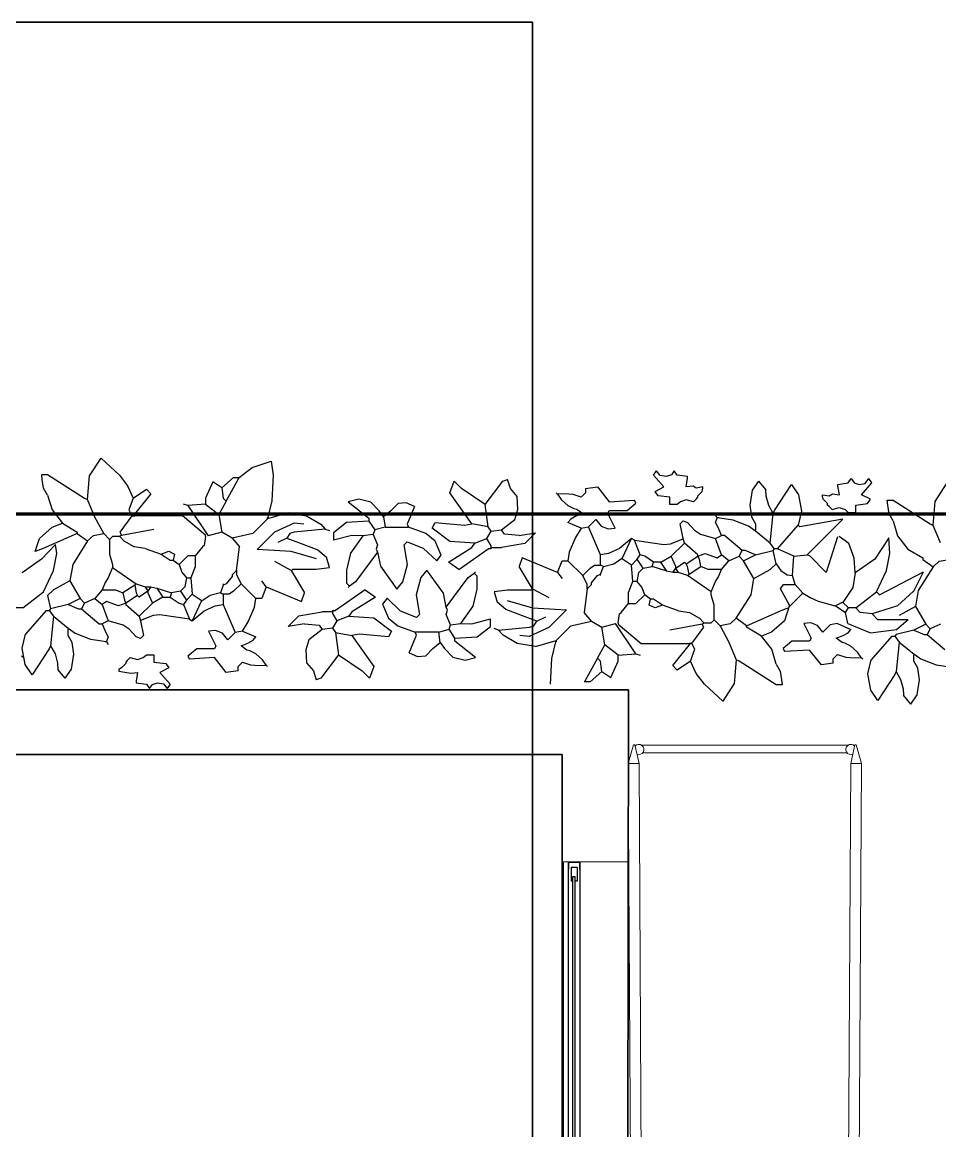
# Model space of a CAD drawing. Header units: inches. Extents: x 2013 to 15569, y -2551 to 2524.
# Drawn here: x 10575.2 to 10773.4, y 928.4 to 1167.9 of the extents above; entities that cross this region are included whole.
import ezdxf

# ---------------------------------------------------------------- set-up
doc = ezdxf.new("R2010")
doc.units = ezdxf.units.IN
doc.header["$MEASUREMENT"] = 0
for name, color, linetype, lineweight in [('A-FLOR-FTPT', 6, 'Continuous', 70), ('A-FLOR-PATT', 8, 'Continuous', 18), ('A-FURN', 8, 'Continuous', 18), ('A-GLAZ-FULL', 4, 'Continuous', 25), ('A-WALL-FULL', 7, 'Continuous', 35), ('costruzioni', 2, 'Continuous', 35)]:
    doc.layers.add(name, color=color, linetype=linetype, lineweight=lineweight)
doc.layers.add('VERDE_siepe', color=96, linetype='Continuous')

msp = doc.modelspace()

# ---------------------------------------------------------------- hatches: boundary and pattern name
at = {"layer": 'A-FLOR-PATT'}
msp.add_hatch(color=256, dxfattribs=at).paths.add_polyline_path([(10695.735, 984.835), (10695.485, 984.835), (10695.485, 986.252), (10693.36, 986.252), (10693.36, 984.835), (10693.11, 984.835), (10693.11, 986.502), (10695.735, 986.502)])

# ---------------------------------------------------------------- linework, layer by layer
at = {"layer": 'A-FLOR-FTPT'}
msp.add_line((11298.869, 1061.639), (10391.869, 1061.639), dxfattribs=at)
at = {"layer": 'A-FURN'}
for p, q in [((10709.013, 1011.718), (10753.628, 1011.718)), ((10709.293, 1010.102), (10753.348, 1010.102)), ((10706.133, 1007.766), (10708.446, 1007.766)), ((10756.508, 1007.766), (10754.195, 1007.766)), ((10692.11, 986.505), (10692.11, 786.505)), ((10692.11, 986.505), (10706.11, 986.505)), ((10706.11, 786.505), (10706.11, 986.505))]:
    msp.add_line(p, q, dxfattribs=at)
for points in [[(10707.754, 917.281), (10707.985, 917.281), (10708.907, 921.431), (10708.446, 1007.766), (10707.554, 1011.794), (10707.262, 1011.794), (10706.133, 1007.766), (10706.601, 921.431), (10707.754, 917.281)], [(10754.887, 917.281), (10754.656, 917.281), (10753.734, 921.431), (10754.195, 1007.766), (10755.087, 1011.794), (10755.379, 1011.794), (10756.508, 1007.766), (10756.04, 921.431), (10754.887, 917.281)]]:
    msp.add_lwpolyline(points, dxfattribs=at)
for centre, start, end in [((10708.436, 1010.786), 246.56193, 138.49568), ((10754.205, 1010.786), 41.50432, 293.43807)]:
    msp.add_arc(centre, 1.096, start, end, dxfattribs=at)
at = {"layer": 'A-GLAZ-FULL'}
for p, q in [((10693.11, 986.502), (10693.11, 788.171)), ((10693.11, 986.502), (10695.735, 986.502)), ((10695.089, 985.277), (10693.755, 985.277)), ((10693.755, 985.277), (10693.755, 982.361)), ((10695.089, 985.277), (10695.089, 982.361)), ((10695.735, 786.505), (10695.735, 986.502)), ((10694.172, 982.361), (10693.755, 982.361)), ((10694.172, 789.088), (10694.172, 983.354)), ((10694.172, 983.354), (10694.672, 983.354)), ((10694.672, 789.088), (10694.672, 983.354)), ((10695.089, 982.361), (10694.672, 982.361))]:
    msp.add_line(p, q, dxfattribs=at)
at = {"layer": 'A-WALL-FULL'}
for p, q in [((10706.15, 1023.698), (10391.869, 1023.698)), ((10705.869, 766.639), (10706.15, 1023.698)), ((10691.869, 1009.698), (10405.869, 1009.698)), ((10691.869, 766.639), (10691.869, 1009.698))]:
    msp.add_line(p, q, dxfattribs=at)
at = {"layer": 'costruzioni'}
for p, q in [((10685.43, 1167.888), (10549.418, 1167.888)), ((10685.43, 65.055), (10685.43, 1167.888))]:
    msp.add_line(p, q, dxfattribs=at)
at = {"layer": 'VERDE_siepe'}
for p, q in [((10589.74, 1069.876), (10592.229, 1073.712)), ((10592.229, 1073.712), (10596.183, 1070.03)), ((10624.887, 1071.717), (10628.987, 1073.098)), ((10628.987, 1073.098), (10629.426, 1070.03)), ((10622.104, 1069.569), (10624.887, 1071.717)), ((10711.592, 1070.054), (10712.23, 1071.01)), ((10713.037, 1069.968), (10712.23, 1071.01)), ((10716.056, 1071.01), (10715.434, 1070.082)), ((10716.695, 1070.054), (10716.056, 1071.01)), ((10579.414, 1070.174), (10580.69, 1070.174)), ((10579.489, 1069.109), (10579.414, 1070.174)), ((10579.782, 1067.268), (10579.489, 1069.109)), ((10580.69, 1070.174), (10588.662, 1065.072)), ((10589.3, 1064.753), (10589.74, 1069.876)), ((10596.183, 1070.03), (10597.941, 1067.728)), ((10616.407, 1068.58), (10614.812, 1065.072)), ((10618.32, 1067.304), (10616.407, 1068.58)), ((10618.32, 1067.304), (10620.872, 1069.537)), ((10619.277, 1064.434), (10622.104, 1069.569)), ((10620.872, 1069.537), (10622.147, 1069.537)), ((10629.426, 1070.03), (10629.134, 1064.506)), ((10667.583, 1066.227), (10668.54, 1068.778)), ((10670.134, 1067.183), (10668.54, 1068.778)), ((10675.237, 1063.675), (10679.064, 1068.778)), ((10679.064, 1068.778), (10680.02, 1069.097)), ((10680.658, 1067.183), (10680.02, 1069.097)), ((10713.824, 1067.502), (10711.592, 1070.054)), ((10714.345, 1069.74), (10713.037, 1069.968)), ((10715.434, 1070.082), (10714.345, 1069.74)), ((10718.927, 1069.735), (10716.695, 1070.054)), ((10718.608, 1067.502), (10718.927, 1069.415)), ((10718.927, 1069.415), (10718.927, 1069.735)), ((10734.234, 1068.778), (10732.922, 1066.772)), ((10734.234, 1068.778), (10735.829, 1066.865)), ((10737.743, 1062.4), (10741.386, 1068.03)), ((10741.386, 1068.03), (10742.892, 1065.802)), ((10751.429, 1068.042), (10753.661, 1068.361)), ((10751.429, 1067.723), (10751.429, 1068.042)), ((10753.661, 1068.361), (10754.299, 1069.317)), ((10754.299, 1069.317), (10754.921, 1068.39)), ((10754.921, 1068.39), (10756.011, 1068.047)), ((10756.011, 1068.047), (10757.319, 1068.275)), ((10756.531, 1065.809), (10758.763, 1068.361)), ((10757.319, 1068.275), (10758.126, 1069.317)), ((10758.763, 1068.361), (10758.126, 1069.317)), ((10772.415, 1064.319), (10774.905, 1068.155)), ((10580.689, 1065.71), (10579.782, 1067.268)), ((10580.689, 1065.71), (10581.646, 1062.52)), ((10597.941, 1067.728), (10599.186, 1065.072)), ((10599.186, 1065.072), (10602.056, 1066.985)), ((10603.013, 1066.029), (10599.186, 1061.245)), ((10602.056, 1066.985), (10603.013, 1066.029)), ((10618.32, 1067.304), (10618.639, 1065.072)), ((10672.367, 1059.53), (10667.583, 1066.227)), ((10675.237, 1063.675), (10670.134, 1067.183)), ((10682.148, 1065.416), (10680.658, 1067.183)), ((10690.863, 1065.908), (10690.544, 1066.227)), ((10692.341, 1066.029), (10690.863, 1065.908)), ((10690.863, 1065.908), (10691.638, 1064.802)), ((10694.215, 1065.845), (10692.341, 1066.029)), ((10695.965, 1065.27), (10694.215, 1065.845)), ((10696.922, 1066.227), (10695.965, 1065.27)), ((10696.922, 1067.183), (10699.474, 1067.502)), ((10696.922, 1067.183), (10696.922, 1066.227)), ((10699.474, 1067.502), (10702.025, 1064.313)), ((10711.911, 1066.545), (10713.824, 1067.502)), ((10712.549, 1065.588), (10711.911, 1066.545)), ((10720.119, 1067.685), (10718.608, 1067.502)), ((10720.811, 1067.242), (10720.119, 1067.685)), ((10722.252, 1067.521), (10720.811, 1067.242)), ((10721.16, 1065.588), (10722.116, 1066.545)), ((10722.116, 1066.545), (10722.252, 1067.202)), ((10722.252, 1067.202), (10722.252, 1067.521)), ((10732.922, 1066.772), (10732.377, 1063.576)), ((10735.918, 1065.517), (10735.829, 1066.865)), ((10742.892, 1065.802), (10743.545, 1062.263)), ((10748.103, 1065.509), (10748.103, 1065.828)), ((10748.103, 1065.828), (10749.544, 1065.549)), ((10749.544, 1065.549), (10750.236, 1065.993)), ((10750.236, 1065.993), (10751.747, 1065.809)), ((10751.747, 1065.809), (10751.429, 1067.723)), ((10758.445, 1064.852), (10756.531, 1065.809)), ((10588.662, 1065.072), (10589.3, 1064.753)), ((10590.911, 1060.978), (10589.3, 1064.753)), ((10599.186, 1065.072), (10598.229, 1062.52)), ((10610.985, 1063.477), (10610.028, 1063.797)), ((10614.812, 1063.797), (10610.985, 1063.477)), ((10610.985, 1063.477), (10615.354, 1056.928)), ((10614.812, 1065.072), (10614.812, 1063.797)), ((10614.812, 1063.797), (10617.682, 1061.564)), ((10619.277, 1064.434), (10617.682, 1061.564)), ((10618.639, 1065.072), (10619.277, 1064.434)), ((10629.134, 1064.506), (10628.206, 1060.607)), ((10647.888, 1064.839), (10645.609, 1064.259)), ((10645.609, 1064.259), (10650.074, 1060.752)), ((10650.524, 1064.225), (10647.888, 1064.839)), ((10652.307, 1062.346), (10650.524, 1064.225)), ((10656.382, 1063.918), (10654.857, 1062.346)), ((10658.14, 1064.072), (10656.382, 1063.918)), ((10659.96, 1063.303), (10658.14, 1064.072)), ((10659.96, 1063.303), (10658.366, 1059.476)), ((10675.874, 1058.891), (10675.237, 1063.675)), ((10682.295, 1062.654), (10682.148, 1065.416)), ((10691.638, 1064.802), (10693.102, 1063.513)), ((10693.102, 1063.513), (10694.391, 1062.838)), ((10702.025, 1064.313), (10707.446, 1064.632)), ((10705.852, 1062.4), (10707.766, 1063.995)), ((10707.766, 1063.995), (10707.446, 1064.632)), ((10715.1, 1065.27), (10712.549, 1065.588)), ((10715.1, 1063.675), (10715.1, 1065.27)), ((10716.695, 1063.675), (10715.1, 1063.675)), ((10717.395, 1064.318), (10716.695, 1063.675)), ((10718.648, 1064.718), (10717.395, 1064.318)), ((10720.203, 1064.313), (10718.648, 1064.718)), ((10720.84, 1064.951), (10720.203, 1064.313)), ((10720.84, 1064.951), (10721.16, 1065.27)), ((10721.16, 1065.27), (10721.16, 1065.588)), ((10732.377, 1063.576), (10732.758, 1061.065)), ((10736.463, 1063.462), (10735.918, 1065.517)), ((10737.424, 1061.762), (10736.463, 1063.462)), ((10748.239, 1064.852), (10748.103, 1065.509)), ((10749.196, 1063.896), (10748.239, 1064.852)), ((10749.196, 1063.577), (10749.196, 1063.896)), ((10749.515, 1063.258), (10749.196, 1063.577)), ((10749.515, 1063.258), (10750.153, 1062.62)), ((10755.256, 1063.577), (10757.806, 1063.896)), ((10755.256, 1061.982), (10755.256, 1063.577)), ((10757.806, 1063.896), (10758.445, 1064.852)), ((10762.089, 1064.617), (10763.365, 1064.617)), ((10762.164, 1063.552), (10762.089, 1064.617)), ((10762.457, 1061.711), (10762.164, 1063.552)), ((10763.365, 1064.617), (10771.337, 1059.515)), ((10771.975, 1059.196), (10772.415, 1064.319)), ((10581.646, 1062.52), (10583.878, 1059.65)), ((10592.807, 1057.418), (10590.911, 1060.978)), ((10598.867, 1061.245), (10596.316, 1057.737)), ((10598.229, 1062.52), (10598.867, 1061.245)), ((10598.867, 1061.245), (10599.186, 1061.245)), ((10599.186, 1061.245), (10599.504, 1061.245)), ((10609.837, 1061.245), (10599.504, 1061.245)), ((10614.812, 1057.099), (10609.837, 1061.245)), ((10617.682, 1061.564), (10618.32, 1057.737)), ((10632.671, 1061.883), (10628.206, 1060.607)), ((10628.206, 1060.607), (10628.206, 1060.926)), ((10632.671, 1061.883), (10636.602, 1061.285)), ((10636.602, 1061.285), (10639.678, 1059.444)), ((10653.263, 1061.07), (10652.307, 1062.346)), ((10654.857, 1062.346), (10653.263, 1061.07)), ((10653.263, 1061.07), (10653.582, 1058.838)), ((10681.614, 1060.486), (10682.295, 1062.654)), ((10694.801, 1061.181), (10693.688, 1060.568)), ((10694.391, 1062.838), (10695.008, 1062.718)), ((10696.285, 1061.762), (10694.801, 1061.181)), ((10695.008, 1062.718), (10696.285, 1061.762)), ((10701.706, 1061.762), (10702.025, 1062.4)), ((10703.3, 1058.573), (10701.706, 1061.762)), ((10702.025, 1062.4), (10705.852, 1062.4)), ((10725.305, 1060.805), (10724.987, 1061.443)), ((10732.758, 1061.065), (10733.597, 1059.53)), ((10736.786, 1055.384), (10737.424, 1061.762)), ((10737.424, 1061.762), (10737.743, 1062.4)), ((10743.545, 1062.263), (10742.845, 1059.211)), ((10750.153, 1062.62), (10751.707, 1063.025)), ((10751.707, 1063.025), (10752.96, 1062.625)), ((10752.96, 1062.625), (10753.661, 1061.982)), ((10753.661, 1061.982), (10755.256, 1061.982)), ((10763.365, 1060.153), (10762.457, 1061.711)), ((10578.903, 1056.375), (10581.685, 1058.83)), ((10581.685, 1058.83), (10583.878, 1059.65)), ((10583.878, 1059.65), (10587.067, 1057.737)), ((10628.206, 1060.607), (10625.017, 1057.418)), ((10629.766, 1057.795), (10634.048, 1059.766)), ((10634.048, 1059.766), (10636.059, 1059.563)), ((10639.678, 1059.444), (10640.644, 1058.375)), ((10645.29, 1059.795), (10642.42, 1057.562)), ((10650.074, 1060.114), (10645.29, 1059.795)), ((10650.074, 1060.752), (10650.074, 1060.114)), ((10650.074, 1060.114), (10651.35, 1058.2)), ((10653.582, 1058.838), (10651.35, 1058.2)), ((10653.582, 1058.838), (10658.684, 1058.838)), ((10658.366, 1059.476), (10658.684, 1058.838)), ((10662.386, 1057.475), (10658.684, 1058.838)), ((10663.756, 1058.573), (10664.393, 1059.848)), ((10667.583, 1055.703), (10663.756, 1058.573)), ((10664.393, 1059.848), (10670.772, 1059.211)), ((10670.772, 1059.211), (10672.367, 1059.53)), ((10675.874, 1058.891), (10672.367, 1059.53)), ((10676.512, 1057.935), (10675.874, 1058.891)), ((10678.744, 1058.254), (10681.614, 1060.486)), ((10693.688, 1060.568), (10693.095, 1059.848)), ((10695.965, 1058.573), (10693.095, 1059.848)), ((10695.965, 1058.573), (10694.743, 1056.579)), ((10695.965, 1058.573), (10697.56, 1058.891)), ((10697.56, 1058.891), (10699.155, 1060.486)), ((10700.112, 1052.832), (10697.56, 1058.891)), ((10699.155, 1060.486), (10700.307, 1059.034)), ((10700.307, 1059.034), (10701.772, 1058.42)), ((10701.772, 1058.42), (10703.3, 1058.573)), ((10717.333, 1059.53), (10717.97, 1060.168)), ((10717.97, 1056.341), (10717.333, 1059.53)), ((10717.97, 1060.168), (10718.927, 1059.848)), ((10718.927, 1059.848), (10720.446, 1058.154)), ((10724.987, 1059.848), (10725.305, 1060.805)), ((10725.624, 1058.573), (10724.987, 1059.848)), ((10725.624, 1060.805), (10725.305, 1060.805)), ((10728.782, 1060.323), (10725.305, 1060.805)), ((10726.262, 1056.978), (10725.624, 1058.573)), ((10732.105, 1059.01), (10728.782, 1060.323)), ((10733.597, 1057.935), (10732.105, 1059.01)), ((10733.597, 1059.53), (10733.597, 1058.254)), ((10738.381, 1054.108), (10742.845, 1059.211)), ((10743.164, 1058.891), (10742.845, 1059.211)), ((10752.457, 1060.532), (10743.164, 1058.891)), ((10744.758, 1052.832), (10752.457, 1060.532)), ((10763.365, 1060.153), (10764.321, 1056.963)), ((10771.337, 1059.515), (10771.975, 1059.196)), ((10773.587, 1055.421), (10771.975, 1059.196)), ((10578.004, 1053.538), (10578.903, 1056.375)), ((10587.067, 1057.418), (10579.733, 1054.229)), ((10587.067, 1057.737), (10587.067, 1057.418)), ((10587.067, 1057.418), (10589.3, 1055.823)), ((10589.3, 1055.823), (10590.619, 1056.989)), ((10590.619, 1056.989), (10592.807, 1057.418)), ((10592.807, 1057.418), (10594.084, 1056.143)), ((10594.721, 1056.78), (10594.084, 1056.143)), ((10594.084, 1056.143), (10594.084, 1052.953)), ((10596.316, 1056.78), (10594.721, 1056.78)), ((10596.316, 1057.737), (10596.634, 1057.099)), ((10596.634, 1057.099), (10596.316, 1056.78)), ((10597.209, 1055.762), (10596.316, 1056.78)), ((10596.634, 1057.099), (10603.651, 1058.375)), ((10614.812, 1056.78), (10614.493, 1054.866)), ((10614.812, 1056.78), (10614.812, 1057.099)), ((10618.32, 1057.737), (10615.354, 1056.928)), ((10620.552, 1056.461), (10618.32, 1057.737)), ((10625.017, 1057.418), (10620.552, 1056.461)), ((10620.552, 1056.461), (10622.147, 1054.548)), ((10625.938, 1053.989), (10629.766, 1057.795)), ((10632.353, 1056.461), (10630.439, 1055.505)), ((10632.99, 1057.418), (10632.353, 1056.461)), ((10632.353, 1056.461), (10634.903, 1055.505)), ((10633.947, 1057.737), (10632.99, 1057.418)), ((10640.644, 1058.375), (10633.947, 1057.737)), ((10640.644, 1058.375), (10641.6, 1058.056)), ((10642.42, 1057.562), (10642.42, 1055.968)), ((10646.424, 1057.015), (10642.42, 1055.968)), ((10648.798, 1056.925), (10646.131, 1053.179)), ((10648.798, 1056.925), (10646.424, 1057.015)), ((10651.03, 1057.243), (10648.798, 1056.925)), ((10651.35, 1058.2), (10651.03, 1057.243)), ((10651.03, 1057.243), (10651.987, 1055.011)), ((10664.437, 1055.787), (10662.386, 1057.475)), ((10673.004, 1055.384), (10675.555, 1056.341)), ((10675.555, 1056.341), (10676.512, 1057.935)), ((10676.512, 1054.746), (10675.555, 1056.341)), ((10676.512, 1057.935), (10678.744, 1058.254)), ((10679.382, 1057.297), (10678.744, 1058.254)), ((10682.571, 1056.978), (10679.382, 1057.297)), ((10682.571, 1056.978), (10686.102, 1057.591)), ((10686.102, 1057.591), (10683.759, 1055.29)), ((10694.743, 1056.579), (10693.337, 1053.388)), ((10706.809, 1056.341), (10704.232, 1054.186)), ((10704.895, 1052.194), (10706.809, 1056.341)), ((10707.446, 1056.021), (10706.809, 1056.341)), ((10715.271, 1055.186), (10717.995, 1056.271)), ((10718.289, 1055.384), (10717.97, 1056.341)), ((10720.446, 1058.154), (10721.754, 1057.298)), ((10721.754, 1057.298), (10724.987, 1056.341)), ((10724.987, 1056.341), (10726.262, 1056.978)), ((10726.262, 1052.832), (10724.987, 1056.341)), ((10726.9, 1056.978), (10726.262, 1056.978)), ((10730.727, 1053.789), (10726.9, 1056.978)), ((10733.597, 1057.935), (10733.597, 1058.254)), ((10736.786, 1055.384), (10733.597, 1057.935)), ((10751.351, 1056.694), (10748.905, 1049.005)), ((10753.755, 1055.297), (10751.652, 1056.766)), ((10762.401, 1056.521), (10759.363, 1051.869)), ((10762.635, 1053.094), (10762.401, 1056.521)), ((10764.321, 1056.963), (10766.554, 1054.093)), ((10579.733, 1054.229), (10578.004, 1053.538)), ((10582.424, 1055.059), (10579.386, 1051.869)), ((10582.658, 1053.094), (10582.424, 1055.059)), ((10589.3, 1055.823), (10586.11, 1050.721)), ((10599.405, 1054.534), (10597.209, 1055.762)), ((10601.737, 1054.229), (10599.405, 1054.534)), ((10601.737, 1054.229), (10605.245, 1052.953)), ((10614.175, 1054.548), (10612.58, 1052.634)), ((10614.493, 1054.866), (10614.175, 1054.548)), ((10621.509, 1049.446), (10622.147, 1054.548)), ((10633.334, 1053.582), (10625.938, 1053.989)), ((10634.903, 1055.505), (10639.05, 1053.91)), ((10639.05, 1053.91), (10640.963, 1052.316)), ((10651.987, 1055.011), (10651.668, 1054.055)), ((10651.668, 1054.055), (10651.987, 1053.417)), ((10658.366, 1055.649), (10657.727, 1055.011)), ((10658.432, 1050.724), (10657.727, 1055.011)), ((10658.366, 1055.649), (10661.801, 1054.253)), ((10661.801, 1054.253), (10664.744, 1051.503)), ((10665.701, 1052.778), (10664.437, 1055.787)), ((10667.263, 1051.238), (10672.367, 1054.427)), ((10673.004, 1055.384), (10667.583, 1055.703)), ((10669.496, 1049.644), (10675.874, 1054.108)), ((10672.367, 1054.427), (10673.004, 1055.384)), ((10676.194, 1054.108), (10675.874, 1054.108)), ((10676.194, 1054.108), (10676.512, 1054.427)), ((10676.512, 1054.108), (10676.194, 1054.108)), ((10676.512, 1054.427), (10676.512, 1054.746)), ((10676.512, 1054.108), (10676.512, 1054.427)), ((10676.512, 1054.427), (10678.744, 1054.427)), ((10683.759, 1055.29), (10678.744, 1054.427)), ((10704.232, 1054.186), (10701.889, 1053.142)), ((10707.446, 1056.021), (10713.824, 1055.064)), ((10708.722, 1052.832), (10707.446, 1056.021)), ((10713.824, 1055.064), (10715.271, 1055.186)), ((10715.419, 1052.514), (10718.289, 1055.384)), ((10721.16, 1052.832), (10718.289, 1055.384)), ((10730.089, 1052.514), (10730.727, 1053.789)), ((10731.364, 1053.789), (10730.727, 1053.789)), ((10733.597, 1052.832), (10731.364, 1053.789)), ((10733.597, 1052.832), (10737.424, 1053.789)), ((10737.743, 1054.108), (10736.786, 1055.384)), ((10737.424, 1053.789), (10737.743, 1054.108)), ((10738.061, 1050.919), (10737.424, 1053.789)), ((10738.381, 1054.108), (10737.743, 1054.108)), ((10741.888, 1052.514), (10738.381, 1054.108)), ((10754.923, 1052.114), (10753.755, 1055.297)), ((10766.554, 1054.093), (10769.742, 1052.18)), ((10579.386, 1051.869), (10575.18, 1048.932)), ((10581.957, 1049.421), (10582.658, 1053.094)), ((10594.084, 1052.953), (10594.721, 1050.721)), ((10605.245, 1052.953), (10606.84, 1053.591)), ((10605.245, 1052.953), (10607.158, 1051.678)), ((10606.84, 1053.591), (10608.115, 1052.953)), ((10607.158, 1051.678), (10607.796, 1051.678)), ((10608.115, 1052.953), (10607.796, 1051.678)), ((10607.796, 1051.678), (10609.072, 1050.721)), ((10610.985, 1052.634), (10609.072, 1050.721)), ((10612.58, 1052.634), (10610.985, 1052.634)), ((10612.58, 1052.634), (10612.585, 1050.239)), ((10633.309, 1049.446), (10629.801, 1051.359)), ((10638.784, 1051.95), (10633.334, 1053.582)), ((10641.6, 1050.083), (10640.963, 1052.316)), ((10646.131, 1053.179), (10645.252, 1049.497)), ((10651.987, 1053.417), (10647.203, 1047.038)), ((10651.987, 1053.416), (10652.575, 1050.418)), ((10664.744, 1051.503), (10665.701, 1052.778)), ((10683.209, 1052.194), (10682.571, 1050.281)), ((10690.863, 1049.005), (10683.209, 1052.194)), ((10690.863, 1049.005), (10691.82, 1051.557)), ((10691.82, 1051.557), (10693.095, 1051.557)), ((10693.337, 1053.388), (10693.095, 1051.557)), ((10696.285, 1048.367), (10693.095, 1051.557)), ((10701.889, 1053.142), (10700.112, 1052.832)), ((10700.112, 1050.6), (10700.112, 1052.832)), ((10702.982, 1050.919), (10704.895, 1052.194)), ((10704.895, 1051.876), (10704.895, 1052.194)), ((10706.809, 1050.6), (10704.895, 1051.876)), ((10706.809, 1050.6), (10708.084, 1051.876)), ((10708.084, 1051.876), (10708.722, 1052.832)), ((10709.359, 1049.962), (10708.084, 1051.876)), ((10709.679, 1052.514), (10708.722, 1052.832)), ((10711.592, 1051.238), (10709.679, 1052.514)), ((10713.186, 1051.238), (10715.419, 1052.514)), ((10716.376, 1050.281), (10715.419, 1052.514)), ((10718.608, 1050.919), (10721.16, 1052.514)), ((10721.16, 1052.514), (10722.754, 1053.151)), ((10721.16, 1052.514), (10721.16, 1052.832)), ((10721.478, 1051.876), (10721.16, 1052.514)), ((10721.797, 1050.281), (10721.478, 1051.876)), ((10722.754, 1053.151), (10725.305, 1052.194)), ((10725.305, 1052.194), (10726.262, 1052.832)), ((10727.857, 1051.557), (10726.262, 1052.832)), ((10726.262, 1049.644), (10727.857, 1051.557)), ((10727.857, 1051.557), (10730.089, 1052.514)), ((10731.046, 1051.557), (10730.089, 1052.514)), ((10731.046, 1051.557), (10733.597, 1052.832)), ((10733.278, 1047.73), (10731.046, 1051.557)), ((10741.57, 1048.367), (10741.888, 1052.514)), ((10741.888, 1052.514), (10744.758, 1052.832)), ((10745.396, 1052.514), (10744.758, 1052.832)), ((10748.905, 1049.005), (10745.396, 1052.514)), ((10755.157, 1048.932), (10754.923, 1052.114)), ((10759.363, 1051.869), (10755.157, 1048.932)), ((10761.934, 1049.421), (10762.635, 1053.094)), ((10769.742, 1052.18), (10769.742, 1051.861)), ((10769.742, 1051.861), (10771.975, 1050.266)), ((10771.975, 1050.266), (10773.294, 1051.432)), ((10773.294, 1051.432), (10775.483, 1051.861)), ((10579.77, 1044.86), (10581.957, 1049.421)), ((10586.11, 1050.721), (10585.473, 1047.213)), ((10594.721, 1050.083), (10593.764, 1047.851)), ((10594.721, 1050.721), (10594.721, 1050.083)), ((10594.721, 1050.083), (10599.824, 1046.575)), ((10609.072, 1050.721), (10609.71, 1049.126)), ((10609.71, 1049.126), (10610.666, 1047.851)), ((10612.585, 1050.239), (10611.623, 1047.851)), ((10621.509, 1049.446), (10620.552, 1048.489)), ((10621.509, 1049.446), (10621.509, 1048.489)), ((10633.309, 1049.446), (10633.628, 1049.764)), ((10633.309, 1049.446), (10636.179, 1044.662)), ((10633.628, 1049.764), (10638.73, 1049.764)), ((10638.73, 1049.764), (10641.6, 1050.083)), ((10645.252, 1049.497), (10645.29, 1046.719)), ((10652.575, 1050.418), (10656.133, 1045.444)), ((10657.409, 1047.038), (10658.432, 1050.724)), ((10662.617, 1049.499), (10661.342, 1047.905)), ((10666.176, 1044.525), (10662.618, 1049.499)), ((10669.496, 1049.644), (10667.263, 1051.238)), ((10672.822, 1048.861), (10673.141, 1049.18)), ((10685.441, 1045.497), (10682.571, 1050.281)), ((10690.863, 1049.005), (10691.82, 1047.73)), ((10696.285, 1048.367), (10697.879, 1049.962)), ((10697.879, 1049.962), (10698.835, 1050.6)), ((10698.835, 1050.6), (10700.112, 1050.6)), ((10700.749, 1050.281), (10700.112, 1050.6)), ((10700.112, 1048.687), (10700.749, 1050.281)), ((10700.749, 1050.281), (10702.982, 1050.919)), ((10707.127, 1047.092), (10706.809, 1050.6)), ((10708.084, 1047.092), (10708.403, 1049.005)), ((10708.403, 1049.005), (10709.359, 1049.962)), ((10709.359, 1049.962), (10711.273, 1050.281)), ((10711.273, 1050.281), (10711.592, 1051.238)), ((10714.463, 1049.324), (10711.273, 1050.281)), ((10713.186, 1051.238), (10711.592, 1051.238)), ((10714.463, 1049.324), (10713.186, 1051.238)), ((10715.738, 1049.005), (10714.463, 1049.324)), ((10715.738, 1049.005), (10716.376, 1049.962)), ((10717.013, 1049.005), (10715.738, 1049.005)), ((10716.376, 1049.962), (10718.289, 1051.238)), ((10716.376, 1049.962), (10716.376, 1050.281)), ((10717.013, 1049.005), (10716.376, 1049.962)), ((10718.927, 1048.367), (10717.013, 1049.005)), ((10718.289, 1051.238), (10718.608, 1050.919)), ((10718.927, 1050.281), (10718.608, 1050.919)), ((10719.246, 1048.687), (10718.927, 1050.281)), ((10719.246, 1048.687), (10721.797, 1050.281)), ((10723.392, 1049.644), (10721.797, 1050.281)), ((10726.262, 1049.644), (10723.392, 1049.644)), ((10725.624, 1048.049), (10726.262, 1049.644)), ((10733.278, 1047.73), (10736.786, 1049.644)), ((10736.786, 1049.644), (10738.061, 1050.919)), ((10738.061, 1050.919), (10739.115, 1049.46)), ((10739.115, 1049.46), (10740.433, 1048.54)), ((10755.157, 1048.932), (10754.634, 1045.748)), ((10759.747, 1044.86), (10761.934, 1049.421)), ((10760.385, 1044.222), (10769.868, 1049.152)), ((10767.72, 1044.86), (10769.868, 1049.152)), ((10771.975, 1050.266), (10768.786, 1045.164)), ((10585.473, 1047.213), (10581.965, 1045.299)), ((10585.473, 1047.213), (10587.705, 1043.386)), ((10593.127, 1046.894), (10592.489, 1045.299)), ((10593.764, 1047.851), (10593.127, 1046.894)), ((10599.824, 1046.575), (10599.504, 1046.256)), ((10599.824, 1046.575), (10601.737, 1045.937)), ((10610.666, 1047.851), (10610.348, 1045.937)), ((10610.666, 1047.851), (10611.623, 1047.851)), ((10611.623, 1047.851), (10611.942, 1044.342)), ((10618.639, 1046.575), (10618.639, 1046.256)), ((10619.277, 1046.575), (10618.639, 1046.256)), ((10620.552, 1048.169), (10619.277, 1046.575)), ((10620.552, 1048.489), (10620.552, 1048.169)), ((10622.466, 1046.575), (10620.872, 1044.981)), ((10621.509, 1048.489), (10622.466, 1046.575)), ((10622.466, 1046.575), (10625.655, 1043.386)), ((10627.888, 1045.937), (10626.931, 1047.213)), ((10645.29, 1046.719), (10645.928, 1046.081)), ((10647.203, 1047.038), (10645.928, 1046.081)), ((10656.134, 1045.444), (10657.409, 1047.038)), ((10661.342, 1047.905), (10660.318, 1044.218)), ((10666.763, 1041.526), (10671.547, 1047.905)), ((10671.547, 1047.905), (10672.822, 1048.861)), ((10673.461, 1048.223), (10672.822, 1048.861)), ((10673.498, 1045.446), (10673.461, 1048.223)), ((10697.241, 1046.454), (10696.285, 1048.367)), ((10698.198, 1046.773), (10699.474, 1048.367)), ((10698.198, 1046.454), (10698.198, 1046.773)), ((10699.474, 1048.367), (10700.112, 1048.687)), ((10700.112, 1048.367), (10700.112, 1048.687)), ((10706.165, 1044.704), (10707.127, 1047.092)), ((10708.084, 1047.092), (10707.127, 1047.092)), ((10709.041, 1045.817), (10708.084, 1047.092)), ((10718.927, 1048.367), (10719.246, 1048.687)), ((10724.03, 1044.86), (10718.927, 1048.367)), ((10724.03, 1044.86), (10724.987, 1047.092)), ((10724.987, 1047.092), (10725.624, 1048.049)), ((10732.64, 1044.222), (10733.278, 1047.73)), ((10740.433, 1048.54), (10741.57, 1048.367)), ((10742.208, 1046.454), (10741.57, 1048.367)), ((10575.305, 1041.352), (10579.77, 1044.86)), ((10581.965, 1045.299), (10580.689, 1044.024)), ((10592.489, 1045.299), (10590.894, 1043.386)), ((10592.489, 1045.299), (10595.359, 1045.299)), ((10595.359, 1045.299), (10596.954, 1044.662)), ((10599.504, 1046.256), (10596.954, 1044.662)), ((10596.954, 1044.662), (10597.272, 1043.067)), ((10599.504, 1046.256), (10599.824, 1044.662)), ((10599.824, 1044.662), (10600.142, 1044.024)), ((10602.374, 1044.981), (10600.461, 1043.705)), ((10601.737, 1045.937), (10602.374, 1044.981)), ((10601.737, 1045.937), (10603.013, 1045.937)), ((10603.013, 1045.937), (10602.374, 1044.981)), ((10602.374, 1044.981), (10602.374, 1044.662)), ((10602.374, 1044.662), (10603.331, 1042.429)), ((10603.013, 1045.937), (10604.288, 1045.619)), ((10604.288, 1045.619), (10607.478, 1044.662)), ((10604.288, 1045.619), (10605.564, 1043.705)), ((10607.478, 1044.662), (10607.158, 1043.705)), ((10609.391, 1044.981), (10607.478, 1044.662)), ((10610.348, 1045.937), (10609.391, 1044.981)), ((10609.391, 1044.981), (10610.666, 1043.067)), ((10611.942, 1044.342), (10610.666, 1043.067)), ((10611.942, 1044.342), (10613.855, 1043.067)), ((10618.002, 1044.662), (10615.769, 1044.024)), ((10618.639, 1046.256), (10618.002, 1044.662)), ((10618.002, 1044.662), (10618.639, 1044.342)), ((10619.915, 1044.342), (10618.639, 1044.342)), ((10618.639, 1044.342), (10618.639, 1042.11)), ((10620.872, 1044.981), (10619.915, 1044.342)), ((10627.888, 1045.937), (10626.931, 1043.386)), ((10627.888, 1045.937), (10635.541, 1042.749)), ((10635.541, 1042.749), (10636.179, 1044.662)), ((10649.254, 1045.299), (10642.877, 1040.835)), ((10645.928, 1046.081), (10645.609, 1045.763)), ((10649.254, 1045.299), (10651.487, 1043.705)), ((10660.318, 1044.218), (10661.023, 1039.931)), ((10666.763, 1041.527), (10666.176, 1044.525)), ((10672.619, 1041.764), (10673.498, 1045.446)), ((10680.02, 1045.179), (10677.15, 1044.86)), ((10677.15, 1044.86), (10677.787, 1042.627)), ((10685.123, 1045.179), (10680.02, 1045.179)), ((10685.441, 1045.497), (10685.123, 1045.179)), ((10685.441, 1045.497), (10688.95, 1043.584)), ((10697.241, 1045.497), (10696.603, 1040.395)), ((10697.241, 1045.497), (10698.198, 1046.454)), ((10697.241, 1045.497), (10697.241, 1046.454)), ((10706.171, 1042.308), (10706.165, 1044.704)), ((10707.766, 1042.308), (10709.679, 1044.222)), ((10709.679, 1044.222), (10709.041, 1045.817)), ((10710.954, 1043.265), (10709.679, 1044.222)), ((10724.03, 1044.222), (10724.03, 1044.86)), ((10724.667, 1041.99), (10724.03, 1044.222)), ((10729.451, 1039.12), (10732.64, 1044.222)), ((10739.018, 1045.497), (10739.656, 1046.454)), ((10740.931, 1041.99), (10739.018, 1045.497)), ((10739.656, 1046.454), (10742.208, 1046.454)), ((10740.931, 1041.67), (10743.802, 1044.54)), ((10743.802, 1044.54), (10742.208, 1046.454)), ((10743.802, 1044.54), (10745.396, 1043.584)), ((10754.634, 1045.748), (10752.466, 1042.557)), ((10755.282, 1041.352), (10759.747, 1044.86)), ((10759.747, 1044.86), (10760.385, 1044.222)), ((10767.776, 1045.015), (10764.27, 1041.832)), ((10768.786, 1045.164), (10768.148, 1041.656)), ((10580.689, 1044.024), (10581.326, 1041.154)), ((10585.153, 1042.11), (10581.326, 1041.154)), ((10587.705, 1043.386), (10585.153, 1042.11)), ((10585.153, 1042.11), (10587.386, 1041.154)), ((10587.705, 1043.386), (10588.662, 1042.429)), ((10588.662, 1042.429), (10588.024, 1041.154)), ((10590.894, 1043.386), (10588.662, 1042.429)), ((10590.894, 1043.386), (10592.489, 1042.11)), ((10593.445, 1042.749), (10592.489, 1042.11)), ((10592.489, 1042.11), (10593.764, 1038.602)), ((10595.997, 1041.792), (10593.445, 1042.749)), ((10597.591, 1042.429), (10595.997, 1041.792)), ((10597.272, 1043.067), (10597.591, 1042.429)), ((10600.142, 1044.024), (10597.591, 1042.429)), ((10597.591, 1042.429), (10597.591, 1042.11)), ((10597.591, 1042.11), (10600.461, 1039.559)), ((10600.461, 1043.705), (10600.142, 1044.024)), ((10603.331, 1042.429), (10600.461, 1039.559)), ((10605.564, 1043.705), (10603.331, 1042.429)), ((10605.564, 1043.705), (10607.158, 1043.705)), ((10607.158, 1043.705), (10609.072, 1042.429)), ((10609.072, 1042.429), (10610.028, 1042.11)), ((10610.666, 1043.067), (10610.028, 1042.11)), ((10610.028, 1042.11), (10611.305, 1038.922)), ((10613.855, 1042.749), (10611.942, 1038.602)), ((10615.769, 1044.024), (10613.855, 1042.749)), ((10613.855, 1043.067), (10613.855, 1042.749)), ((10614.518, 1040.757), (10616.861, 1041.801)), ((10616.861, 1041.801), (10618.639, 1042.11)), ((10618.639, 1042.11), (10621.19, 1036.051)), ((10625.414, 1041.555), (10625.655, 1043.386)), ((10626.931, 1043.386), (10625.655, 1043.386)), ((10651.487, 1043.705), (10646.384, 1040.516)), ((10654.006, 1043.44), (10653.05, 1042.164)), ((10653.05, 1042.164), (10654.314, 1039.156)), ((10656.95, 1040.69), (10654.006, 1043.44)), ((10669.953, 1038.018), (10672.619, 1041.764)), ((10679.701, 1041.033), (10677.787, 1042.627)), ((10679.967, 1042.992), (10685.416, 1041.361)), ((10704.576, 1040.395), (10706.171, 1042.308)), ((10706.171, 1042.308), (10707.766, 1042.308)), ((10710.636, 1041.99), (10710.954, 1043.265)), ((10711.911, 1041.352), (10710.636, 1041.99)), ((10711.592, 1043.265), (10710.954, 1043.265)), ((10713.506, 1041.99), (10711.592, 1043.265)), ((10713.506, 1041.99), (10711.911, 1041.352)), ((10717.013, 1040.714), (10713.506, 1041.99)), ((10724.667, 1038.8), (10724.667, 1041.99)), ((10740.931, 1041.99), (10739.848, 1038.568)), ((10740.931, 1041.67), (10740.931, 1041.99)), ((10745.396, 1043.584), (10747.136, 1042.802)), ((10747.136, 1042.802), (10751.002, 1041.759)), ((10750.79, 1041.816), (10752.412, 1042.627)), ((10751.002, 1041.759), (10753.111, 1040.286)), ((10752.412, 1042.627), (10753.688, 1041.352)), ((10764.27, 1041.832), (10758.791, 1040.076)), ((10575.305, 1041.352), (10573.711, 1041.352)), ((10580.37, 1040.835), (10575.906, 1035.732)), ((10580.37, 1040.835), (10581.008, 1040.835)), ((10581.326, 1041.154), (10581.008, 1040.835)), ((10581.008, 1040.835), (10581.965, 1039.559)), ((10581.965, 1039.559), (10581.326, 1033.181)), ((10581.965, 1039.559), (10585.153, 1037.008)), ((10587.386, 1041.154), (10588.024, 1041.154)), ((10588.024, 1041.154), (10591.851, 1037.965)), ((10600.461, 1039.559), (10600.781, 1038.602)), ((10603.48, 1039.757), (10600.756, 1038.672)), ((10604.926, 1039.878), (10603.48, 1039.757)), ((10611.305, 1038.922), (10604.926, 1039.878)), ((10611.942, 1038.602), (10614.518, 1040.757)), ((10624.008, 1038.364), (10625.414, 1041.555)), ((10632.648, 1037.351), (10634.991, 1039.653)), ((10634.991, 1039.653), (10640.006, 1040.516)), ((10642.238, 1040.516), (10640.006, 1040.516)), ((10642.238, 1040.835), (10642.557, 1040.835)), ((10642.238, 1040.835), (10642.238, 1040.516)), ((10642.557, 1040.835), (10642.238, 1040.516)), ((10642.238, 1040.516), (10642.238, 1040.197)), ((10642.238, 1040.197), (10643.195, 1038.602)), ((10642.557, 1040.835), (10642.877, 1040.835)), ((10645.747, 1039.559), (10643.195, 1038.602)), ((10646.384, 1040.516), (10645.747, 1039.559)), ((10645.747, 1039.559), (10651.168, 1039.24)), ((10660.385, 1039.294), (10656.95, 1040.69)), ((10660.385, 1039.294), (10661.023, 1039.931)), ((10667.082, 1040.888), (10666.763, 1041.526)), ((10666.763, 1039.931), (10667.082, 1040.888)), ((10667.72, 1037.699), (10666.763, 1039.931)), ((10683.847, 1039.438), (10679.701, 1041.033)), ((10686.398, 1038.482), (10683.847, 1039.438)), ((10685.416, 1041.361), (10692.812, 1040.953)), ((10686.398, 1038.482), (10688.311, 1039.438)), ((10692.812, 1040.953), (10688.984, 1037.147)), ((10698.198, 1038.482), (10696.603, 1040.395)), ((10703.939, 1038.163), (10704.257, 1040.076)), ((10704.257, 1040.076), (10704.576, 1040.395)), ((10717.013, 1040.714), (10719.345, 1040.409)), ((10719.345, 1040.409), (10721.542, 1039.181)), ((10731.684, 1037.525), (10739.018, 1040.714)), ((10739.018, 1040.714), (10740.613, 1041.352)), ((10753.05, 1040.395), (10753.688, 1041.352)), ((10753.586, 1037.986), (10753.05, 1040.395)), ((10755.282, 1041.352), (10753.688, 1041.352)), ((10756.239, 1040.395), (10755.282, 1041.352)), ((10758.791, 1040.076), (10756.239, 1040.395)), ((10760.066, 1038.8), (10758.791, 1040.076)), ((10768.148, 1041.656), (10764.64, 1039.742)), ((10768.148, 1041.656), (10770.38, 1037.829)), ((10585.153, 1037.008), (10585.153, 1036.689)), ((10585.153, 1037.008), (10586.646, 1035.933)), ((10591.851, 1037.965), (10592.489, 1037.965)), ((10593.764, 1038.602), (10592.489, 1037.965)), ((10592.489, 1037.965), (10593.127, 1036.37)), ((10596.997, 1037.645), (10593.764, 1038.602)), ((10598.304, 1036.789), (10596.997, 1037.645)), ((10600.781, 1038.602), (10601.418, 1035.413)), ((10611.305, 1038.922), (10611.942, 1038.602)), ((10622.785, 1036.37), (10624.008, 1038.364)), ((10636.179, 1037.965), (10632.648, 1037.351)), ((10636.179, 1037.965), (10639.368, 1037.645)), ((10639.368, 1037.645), (10640.006, 1036.689)), ((10642.238, 1037.008), (10640.006, 1036.689)), ((10643.195, 1038.602), (10642.238, 1037.008)), ((10642.238, 1037.008), (10642.877, 1036.051)), ((10651.168, 1039.24), (10654.994, 1036.37)), ((10654.314, 1039.156), (10656.364, 1037.468)), ((10656.364, 1037.468), (10660.066, 1036.104)), ((10667.401, 1036.743), (10667.72, 1037.699)), ((10667.72, 1037.699), (10669.952, 1038.018)), ((10669.953, 1038.018), (10672.327, 1037.928)), ((10672.327, 1037.928), (10676.331, 1038.975)), ((10673.461, 1035.148), (10676.331, 1037.381)), ((10676.331, 1037.381), (10676.331, 1038.975)), ((10678.107, 1036.568), (10684.804, 1037.206)), ((10688.984, 1037.147), (10684.703, 1035.176)), ((10684.804, 1037.206), (10685.761, 1037.525)), ((10685.761, 1037.525), (10686.398, 1038.482)), ((10690.544, 1034.336), (10693.733, 1037.525)), ((10693.733, 1037.525), (10698.198, 1038.482)), ((10698.198, 1038.482), (10700.43, 1037.206)), ((10700.43, 1037.206), (10703.397, 1038.015)), ((10701.068, 1033.379), (10700.43, 1037.206)), ((10707.766, 1031.466), (10703.397, 1038.015)), ((10703.939, 1038.163), (10703.939, 1037.843)), ((10703.939, 1037.843), (10708.914, 1033.698)), ((10722.116, 1037.843), (10715.1, 1036.568)), ((10719.883, 1033.698), (10722.435, 1037.206)), ((10721.542, 1039.181), (10722.435, 1038.163)), ((10722.116, 1037.843), (10722.435, 1038.163)), ((10722.435, 1037.206), (10722.116, 1037.843)), ((10722.435, 1038.163), (10724.03, 1038.163)), ((10724.03, 1038.163), (10724.667, 1038.8)), ((10725.943, 1037.525), (10724.667, 1038.8)), ((10728.132, 1037.954), (10725.943, 1037.525)), ((10725.943, 1037.525), (10727.839, 1033.965)), ((10729.451, 1039.12), (10728.132, 1037.954)), ((10731.684, 1037.525), (10729.451, 1039.12)), ((10731.684, 1037.206), (10731.684, 1037.525)), ((10734.872, 1035.293), (10731.684, 1037.206)), ((10739.848, 1038.568), (10737.065, 1036.113)), ((10745.548, 1038.167), (10744.019, 1038.014)), ((10744.019, 1038.014), (10745.614, 1034.825)), ((10747.012, 1037.553), (10745.548, 1038.167)), ((10748.165, 1036.1), (10747.012, 1037.553)), ((10749.76, 1037.695), (10748.165, 1036.1)), ((10751.354, 1038.014), (10749.76, 1037.695)), ((10751.354, 1038.014), (10754.225, 1036.739)), ((10753.586, 1037.986), (10758.428, 1035.957)), ((10766.506, 1038.8), (10760.066, 1038.8)), ((10764.037, 1036.691), (10766.607, 1038.895)), ((10770.38, 1037.829), (10767.829, 1036.554)), ((10770.38, 1037.829), (10771.337, 1036.872)), ((10773.569, 1037.829), (10771.337, 1036.872)), ((10575.205, 1032.679), (10575.906, 1035.732)), ((10585.153, 1035.413), (10585.153, 1036.689)), ((10585.992, 1033.878), (10585.153, 1035.413)), ((10586.646, 1035.933), (10589.969, 1034.62)), ((10589.969, 1034.62), (10593.445, 1034.138)), ((10593.127, 1036.37), (10593.764, 1035.095)), ((10593.764, 1035.095), (10593.445, 1034.138)), ((10599.824, 1035.095), (10598.304, 1036.789)), ((10600.781, 1034.775), (10599.824, 1035.095)), ((10601.418, 1035.413), (10600.781, 1034.775)), ((10616.979, 1036.523), (10615.45, 1036.37)), ((10615.45, 1036.37), (10617.045, 1033.181)), ((10618.443, 1035.909), (10616.979, 1036.523)), ((10619.596, 1034.457), (10618.443, 1035.909)), ((10621.19, 1036.051), (10619.596, 1034.457)), ((10622.785, 1036.37), (10621.19, 1036.051)), ((10622.785, 1036.37), (10625.655, 1035.095)), ((10625.062, 1034.375), (10625.655, 1035.095)), ((10640.006, 1036.689), (10637.136, 1034.457)), ((10642.877, 1036.051), (10646.384, 1035.413)), ((10642.877, 1036.051), (10643.514, 1031.268)), ((10647.979, 1035.732), (10646.384, 1035.413)), ((10646.384, 1035.413), (10651.168, 1028.716)), ((10654.357, 1035.095), (10647.979, 1035.732)), ((10654.994, 1036.37), (10654.357, 1035.095)), ((10658.79, 1031.64), (10660.385, 1035.467)), ((10660.385, 1035.467), (10660.066, 1036.104)), ((10665.169, 1036.104), (10660.066, 1036.104)), ((10665.169, 1036.104), (10667.401, 1036.743)), ((10665.487, 1033.872), (10665.169, 1036.104)), ((10668.677, 1034.829), (10667.401, 1036.743)), ((10668.677, 1034.829), (10673.461, 1035.148)), ((10668.677, 1034.191), (10668.677, 1034.829)), ((10678.107, 1036.568), (10677.15, 1036.887)), ((10679.073, 1035.499), (10678.107, 1036.568)), ((10682.148, 1033.658), (10679.073, 1035.499)), ((10684.703, 1035.176), (10682.691, 1035.38)), ((10737.065, 1036.113), (10734.872, 1035.293)), ((10737.104, 1032.423), (10734.872, 1035.293)), ((10745.614, 1034.825), (10745.295, 1034.187)), ((10751.035, 1034.825), (10752.519, 1035.405)), ((10752.311, 1033.868), (10751.035, 1034.825)), ((10752.519, 1035.405), (10753.632, 1036.019)), ((10753.632, 1036.019), (10754.225, 1036.739)), ((10758.428, 1035.957), (10764.037, 1036.691)), ((10763.045, 1035.278), (10758.581, 1030.175)), ((10763.045, 1035.278), (10763.683, 1035.278)), ((10764.002, 1035.597), (10763.683, 1035.278)), ((10763.683, 1035.278), (10764.64, 1034.002)), ((10767.829, 1036.554), (10764.002, 1035.597)), ((10767.829, 1036.554), (10770.062, 1035.597)), ((10770.062, 1035.597), (10770.699, 1035.597)), ((10771.337, 1036.872), (10770.699, 1035.597)), ((10770.699, 1035.597), (10774.526, 1032.408)), ((10575.859, 1029.141), (10575.205, 1032.679)), ((10581.008, 1032.543), (10577.365, 1026.913)), ((10581.326, 1033.181), (10581.008, 1032.543)), ((10581.326, 1033.181), (10582.287, 1031.481)), ((10586.373, 1031.367), (10585.992, 1033.878)), ((10593.127, 1034.138), (10593.445, 1034.138)), ((10593.445, 1034.138), (10593.764, 1033.5)), ((10612.898, 1032.543), (10610.985, 1030.948)), ((10616.725, 1032.543), (10612.898, 1032.543)), ((10617.045, 1033.181), (10616.725, 1032.543)), ((10622.466, 1033.181), (10623.949, 1033.761)), ((10623.742, 1032.225), (10622.466, 1033.181)), ((10624.359, 1032.104), (10623.742, 1032.225)), ((10623.949, 1033.761), (10625.062, 1034.375)), ((10625.648, 1031.429), (10624.359, 1032.104)), ((10637.136, 1034.457), (10636.456, 1032.289)), ((10636.456, 1032.289), (10636.602, 1029.527)), ((10662.368, 1031.024), (10663.893, 1032.597)), ((10663.893, 1032.597), (10665.487, 1033.872)), ((10665.487, 1033.872), (10666.444, 1032.597)), ((10666.444, 1032.597), (10668.226, 1030.718)), ((10673.141, 1030.684), (10668.677, 1034.191)), ((10686.079, 1033.06), (10682.148, 1033.658)), ((10686.079, 1033.06), (10690.544, 1034.336)), ((10689.617, 1030.436), (10690.544, 1034.336)), ((10690.544, 1034.336), (10690.544, 1034.016)), ((10699.474, 1030.509), (10701.068, 1033.379)), ((10703.939, 1031.146), (10701.068, 1033.379)), ((10708.914, 1033.698), (10719.246, 1033.698)), ((10715.738, 1028.914), (10719.565, 1033.698)), ((10719.565, 1033.698), (10719.246, 1033.698)), ((10719.883, 1033.698), (10719.565, 1033.698)), ((10719.565, 1029.871), (10720.522, 1032.423)), ((10720.522, 1032.423), (10719.883, 1033.698)), ((10727.839, 1033.965), (10729.451, 1030.19)), ((10738.061, 1029.233), (10737.104, 1032.423)), ((10741.468, 1034.187), (10739.554, 1032.592)), ((10739.554, 1032.592), (10739.874, 1031.955)), ((10745.295, 1032.274), (10739.874, 1031.955)), ((10745.295, 1034.187), (10741.468, 1034.187)), ((10747.846, 1029.085), (10745.295, 1032.274)), ((10752.929, 1033.748), (10752.311, 1033.868)), ((10754.217, 1033.073), (10752.929, 1033.748)), ((10755.682, 1031.785), (10754.217, 1033.073)), ((10764.64, 1034.002), (10764.002, 1027.624)), ((10764.64, 1034.002), (10767.829, 1031.451)), ((10575.063, 1031.038), (10575.382, 1030.72)), ((10582.287, 1031.481), (10582.832, 1029.426)), ((10585.829, 1028.171), (10586.373, 1031.367)), ((10597.91, 1029.992), (10597.591, 1029.673)), ((10597.91, 1029.992), (10598.548, 1030.63)), ((10598.548, 1030.63), (10600.102, 1030.225)), ((10600.102, 1030.225), (10601.355, 1030.625)), ((10601.355, 1030.625), (10602.056, 1031.268)), ((10602.056, 1031.268), (10603.651, 1031.268)), ((10603.651, 1031.268), (10603.651, 1029.673)), ((10610.985, 1030.948), (10611.305, 1030.311)), ((10616.725, 1030.63), (10611.305, 1030.311)), ((10619.277, 1027.441), (10616.725, 1030.63)), ((10627.113, 1030.141), (10625.648, 1031.429)), ((10627.888, 1029.035), (10627.113, 1030.141)), ((10643.514, 1031.268), (10639.687, 1026.165)), ((10643.514, 1031.268), (10648.617, 1027.759)), ((10658.79, 1031.64), (10660.611, 1030.871)), ((10660.611, 1030.871), (10662.368, 1031.024)), ((10668.226, 1030.718), (10670.862, 1030.104)), ((10670.862, 1030.104), (10673.141, 1030.684)), ((10689.324, 1024.913), (10689.617, 1030.436)), ((10699.474, 1030.509), (10696.646, 1025.374)), ((10700.112, 1029.871), (10699.474, 1030.509)), ((10700.43, 1027.639), (10700.112, 1029.871)), ((10702.344, 1026.363), (10703.939, 1029.871)), ((10703.939, 1031.146), (10707.766, 1031.466)), ((10703.939, 1029.871), (10703.939, 1031.146)), ((10707.766, 1031.466), (10708.722, 1031.146)), ((10719.565, 1029.871), (10716.695, 1027.958)), ((10720.81, 1027.215), (10719.565, 1029.871)), ((10729.451, 1030.19), (10729.011, 1025.067)), ((10730.089, 1029.871), (10729.451, 1030.19)), ((10738.061, 1024.769), (10730.089, 1029.871)), ((10750.398, 1030.36), (10751.354, 1031.317)), ((10750.398, 1029.403), (10750.398, 1030.36)), ((10751.354, 1031.317), (10753.104, 1030.741)), ((10753.104, 1030.741), (10754.979, 1030.557)), ((10754.979, 1030.557), (10756.457, 1030.679)), ((10756.457, 1030.679), (10755.682, 1031.785)), ((10756.457, 1030.679), (10756.775, 1030.36)), ((10757.881, 1027.123), (10758.581, 1030.175)), ((10767.829, 1031.451), (10767.829, 1031.132)), ((10767.829, 1031.451), (10769.321, 1030.376)), ((10767.829, 1029.856), (10767.829, 1031.132)), ((10768.667, 1028.321), (10767.829, 1029.856)), ((10769.321, 1030.376), (10772.644, 1029.063)), ((10577.365, 1026.913), (10575.859, 1029.141)), ((10582.832, 1029.426), (10582.921, 1028.078)), ((10584.516, 1026.165), (10582.921, 1028.078)), ((10584.516, 1026.165), (10585.829, 1028.171)), ((10596.634, 1028.398), (10596.047, 1028.053)), ((10596.047, 1028.053), (10596.047, 1027.733)), ((10596.047, 1027.733), (10597.354, 1027.507)), ((10597.591, 1029.354), (10596.634, 1028.398)), ((10597.354, 1027.507), (10598.631, 1027.257)), ((10597.591, 1029.673), (10597.591, 1029.354)), ((10598.631, 1027.257), (10600.142, 1027.441)), ((10600.142, 1027.441), (10599.824, 1025.527)), ((10603.651, 1029.673), (10606.201, 1029.354)), ((10606.84, 1028.398), (10604.926, 1027.441)), ((10604.926, 1027.441), (10607.158, 1024.889)), ((10606.201, 1029.354), (10606.84, 1028.398)), ((10621.829, 1027.759), (10619.277, 1027.441)), ((10621.829, 1028.716), (10622.785, 1029.673)), ((10621.829, 1027.759), (10621.829, 1028.716)), ((10622.785, 1029.673), (10624.535, 1029.097)), ((10624.535, 1029.097), (10626.41, 1028.913)), ((10626.41, 1028.913), (10627.888, 1029.035)), ((10627.888, 1029.035), (10628.206, 1028.716)), ((10636.602, 1029.527), (10638.093, 1027.759)), ((10638.093, 1027.759), (10638.73, 1025.846)), ((10648.617, 1027.759), (10650.211, 1026.165)), ((10651.168, 1028.716), (10650.211, 1026.165)), ((10700.43, 1027.639), (10697.879, 1025.406)), ((10700.43, 1027.639), (10702.344, 1026.363)), ((10716.695, 1027.958), (10715.738, 1028.914)), ((10738.061, 1029.233), (10738.969, 1027.675)), ((10738.969, 1027.675), (10739.262, 1025.834)), ((10750.398, 1029.403), (10747.846, 1029.085)), ((10764.002, 1027.624), (10763.683, 1026.986)), ((10764.002, 1027.624), (10764.963, 1025.924)), ((10769.049, 1025.81), (10768.667, 1028.321)), ((10772.644, 1029.063), (10776.121, 1028.581)), ((10599.824, 1025.527), (10599.824, 1025.208)), ((10599.824, 1025.208), (10602.056, 1024.889)), ((10603.316, 1024.86), (10604.406, 1025.203)), ((10604.406, 1025.203), (10605.714, 1024.975)), ((10605.714, 1024.975), (10606.521, 1023.933)), ((10639.687, 1026.165), (10638.73, 1025.846)), ((10697.879, 1025.406), (10696.603, 1025.406)), ((10722.567, 1024.913), (10720.81, 1027.215)), ((10729.011, 1025.067), (10726.521, 1021.231)), ((10739.262, 1025.834), (10739.337, 1024.769)), ((10758.534, 1023.584), (10757.881, 1027.123)), ((10763.683, 1026.986), (10760.04, 1021.356)), ((10764.963, 1025.924), (10765.508, 1023.869)), ((10768.504, 1022.614), (10769.049, 1025.81)), ((10602.056, 1024.889), (10602.694, 1023.933)), ((10602.694, 1023.933), (10603.316, 1024.86)), ((10607.158, 1024.889), (10606.521, 1023.933)), ((10726.521, 1021.231), (10722.567, 1024.913)), ((10739.337, 1024.769), (10738.061, 1024.769)), ((10760.04, 1021.356), (10758.534, 1023.584)), ((10765.508, 1023.869), (10765.597, 1022.521)), ((10767.191, 1020.608), (10768.504, 1022.614)), ((10767.191, 1020.608), (10765.597, 1022.521))]:
    msp.add_line(p, q, dxfattribs=at)
for centre, start, end in [((10609.837, 1061.245), 49.84401, 89.64699), ((10753.586, 1037.986), 192.80429, 247.53328), ((10708.914, 1033.698), 229.84401, 269.64699)]:
    msp.add_arc(centre, 0.0000399, start, end, dxfattribs=at)

doc.saveas('drawing.dxf')
